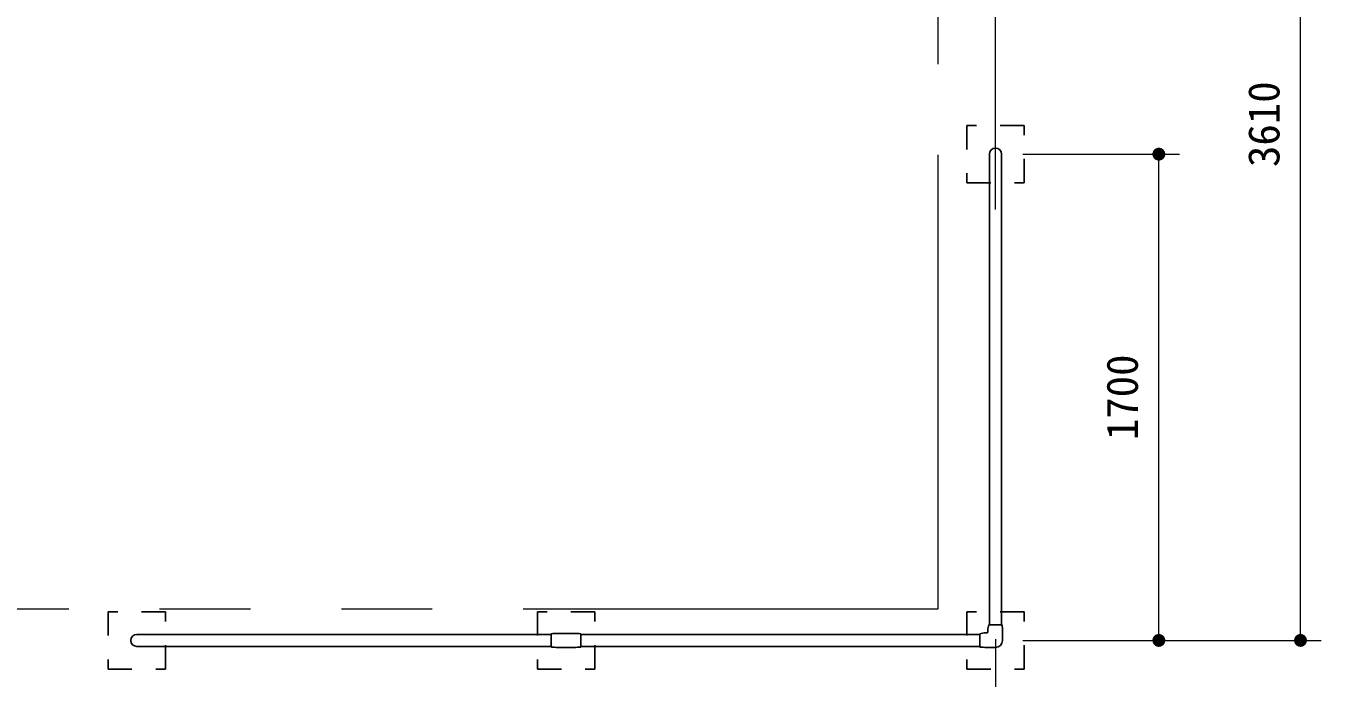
# Model space of a CAD drawing. Units: millimetres at full size. Extents: x 750 to 20250, y 750 to 14100.
# Drawn here: x 7653 to 12178, y 4096 to 6376 of the extents above; entities that cross this region are included whole.
import ezdxf
from ezdxf.enums import TextEntityAlignment as Align

# ---------------------------------------------------------------- set-up
doc = ezdxf.new("R2010")
doc.units = ezdxf.units.MM
doc.header["$LTSCALE"] = 50
doc.linetypes.add('USER1', pattern=[63.5, 31.75, -6.35, 6.35, -6.35, 6.35, -6.35])
doc.linetypes.add('USER2', pattern=[3.333334, 1.666667, -1.666667])
for name, color, linetype, lineweight in [('D-SAFETY', 6, 'USER1', 13), ('D-STR-DIM\u3000寸法線、寸法値', 7, 'Continuous', 13), ('D-STR\u3000構造物外形線', 1, 'Continuous', 25)]:
    doc.layers.add(name, color=color, linetype=linetype, lineweight=lineweight)
doc.styles.add('ＭＳ ゴシック', font='')
doc.styles.get('ＭＳ ゴシック').set_extended_font_data('MS Gothic')

# ---------------------------------------------------------------- blocks, each defined once
blk = doc.blocks.new('filled_dot')
at = {"color": 0, "linetype": 'Continuous', "lineweight": -2, "const_width": 1.25}
blk.add_lwpolyline([(-0.625, 0, 1), (0.625, 0, 1)], format="xyb", close=True, dxfattribs=at)

msp = doc.modelspace()

# ---------------------------------------------------------------- linework, layer by layer
at = {"layer": 'D-SAFETY'}
for p, q in [((10840.47, 4337.94), (10840.47, 11337.94)), ((3040.47, 4337.94), (10840.47, 4337.94))]:
    msp.add_line(p, q, dxfattribs=at)
at = {"layer": 'D-STR-DIM\u3000寸法線、寸法値'}
for p, q in [((12106.04, 4227.94), (12106.04, 7837.44)), ((11040.47, 5734.08), (11040.47, 7143.17)), ((11136.47, 5927.94), (11683.23, 5927.94)), ((11611.23, 4227.94), (11611.23, 5927.94)), ((11040.47, 4231.94), (11040.47, 3810.51)), ((11136.47, 4227.94), (11683.23, 4227.94)), ((11344.13, 4227.94), (12178.04, 4227.94))]:
    msp.add_line(p, q, dxfattribs=at)
at = {"layer": 'D-STR\u3000構造物外形線'}
for p, q in [((11019.47, 5927.94), (11019.47, 4282.94)), ((11061.47, 5927.94), (11061.47, 4282.94)), ((11010.97, 4254.44), (11005.47, 4254.44)), ((11013.97, 4257.44), (11013.97, 4262.94)), ((11017.47, 4282.94), (11017.91, 4282.94)), ((11017.91, 4282.94), (11063.03, 4282.94)), ((11063.47, 4282.94), (11063.03, 4282.94)), ((11064.97, 4227.94), (11064.97, 4259.75)), ((9488.47, 4248.94), (8040.47, 4248.94)), ((9488.47, 4205.38), (9488.47, 4250.5)), ((9569.28, 4252.44), (9511.66, 4252.44)), ((9592.47, 4205.38), (9592.47, 4250.5)), ((10985.47, 4248.94), (9592.47, 4248.94)), ((10985.47, 4250.94), (10985.47, 4250.5)), ((10985.47, 4205.38), (10985.47, 4250.5)), ((9488.47, 4206.94), (8040.47, 4206.94)), ((9569.28, 4203.44), (9511.66, 4203.44)), ((10985.47, 4206.94), (9592.47, 4206.94)), ((10985.47, 4204.94), (10985.47, 4205.38)), ((11040.47, 4203.44), (11008.66, 4203.44))]:
    msp.add_line(p, q, dxfattribs=at)
at = {"layer": 'D-STR\u3000構造物外形線', "linetype": 'USER2'}
for points in [[(11140.47, 6027.94), (10940.47, 6027.94), (10940.47, 5827.94), (11140.47, 5827.94)], [(8140.47, 4327.94), (7940.47, 4327.94), (7940.47, 4127.94), (8140.47, 4127.94)], [(9640.47, 4327.94), (9440.47, 4327.94), (9440.47, 4127.94), (9640.47, 4127.94)], [(11140.47, 4327.94), (10940.47, 4327.94), (10940.47, 4127.94), (11140.47, 4127.94)]]:
    msp.add_lwpolyline(points, close=True, dxfattribs=at)
at = {"layer": 'D-STR\u3000構造物外形線'}
for centre, radius, start, end in [((11040.47, 5927.94), 21, 0, 180), ((11005.47, 4196.95), 57.49, 90, 110.00804), ((11010.97, 4257.44), 3, 270, 0), ((11071.46, 4262.94), 57.49, 159.99196, 180), ((11195.97, 4259.75), 180, 172.598, 172.73818), ((11017.91, 4282.44), 0.5, 90, 172.73818), ((11063.03, 4282.44), 0.5, 7.26182, 90), ((10884.97, 4259.75), 180, 7.26182, 7.402), ((10884.97, 4259.75), 180, 0, 7.26182), ((8040.47, 4227.94), 21, 90, 270), ((9488.97, 4250.5), 0.5, 97.26182, 180), ((9511.66, 4072.44), 180, 90, 97.26182), ((9569.28, 4072.44), 180, 82.73818, 90), ((9591.97, 4250.5), 0.5, 0, 82.73818), ((11008.66, 4072.44), 180, 97.26182, 97.402), ((10985.97, 4250.5), 0.5, 97.26182, 180), ((11040.47, 4227.94), 24.5, 270, 0), ((9488.97, 4205.38), 0.5, 180, 262.73818), ((9511.66, 4383.44), 180, 262.73818, 270), ((9569.28, 4383.44), 180, 270, 277.26182), ((9591.97, 4205.38), 0.5, 277.26182, 0), ((10985.97, 4205.38), 0.5, 180, 262.73818), ((11008.66, 4383.44), 180, 262.598, 262.73818), ((11008.66, 4383.44), 180, 262.73818, 270)]:
    msp.add_arc(centre, radius, start, end, dxfattribs=at)

# ---------------------------------------------------------------- block references
at = {"layer": 'D-STR-DIM\u3000寸法線、寸法値', "xscale": 18, "yscale": 18}
for p, rotation in [((11611.23, 5927.94), 270), ((11611.23, 4227.94), 90), ((12106.04, 4227.94), 90)]:
    msp.add_blockref('filled_dot', p, dxfattribs=dict(at, rotation=rotation))

# ---------------------------------------------------------------- texts
at = {"layer": 'D-STR-DIM\u3000寸法線、寸法値', "style": 'ＭＳ ゴシック'}
for s, p in [('3610', (11977.77, 6032.69)), ('1700', (11482.96, 5077.94))]:
    msp.add_text(s, height=110, rotation=90, dxfattribs=at).set_placement(p, align=Align.MIDDLE_CENTER)

doc.saveas('drawing.dxf')
